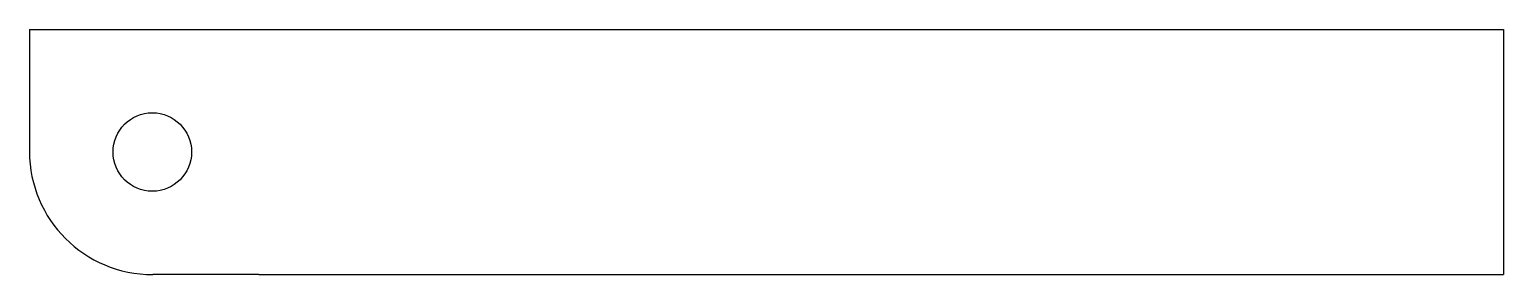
# Model space of a CAD drawing. Extents: x -60 to 60, y 40 to 60.
import ezdxf

# ---------------------------------------------------------------- set-up
doc = ezdxf.new("R2010")
doc.units = 0
doc.header["$MEASUREMENT"] = 0
doc.layers.add('MODELSKETCH_VISIBLE', color=7, linetype='CONTINUOUS')

msp = doc.modelspace()

# ---------------------------------------------------------------- linework, layer by layer
at = {"layer": 'MODELSKETCH_VISIBLE'}
for p, q in [((-60, 60), (60, 60)), ((60, 60), (60, 40)), ((-60, 60), (-60, 57.58)), ((-60, 57.58), (-60, 50.03)), ((-41.34, 40), (-49.97, 40)), ((-41.34, 40), (60, 40))]:
    msp.add_line(p, q, dxfattribs=at)
msp.add_circle((-50, 50), 3.2, dxfattribs=at)
msp.add_arc((-49.97, 50.03), 10.03, 180, 270, dxfattribs=at)

doc.saveas('drawing.dxf')
